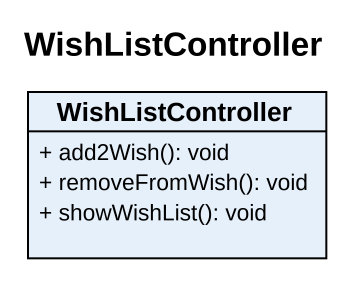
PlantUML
@startuml
title WishListController
hide circle
hide empty members
skinparam classAttributeIconSize 0
class WishListController {
  + add2Wish(): void
  + removeFromWish(): void
  + showWishList(): void
}
@enduml
